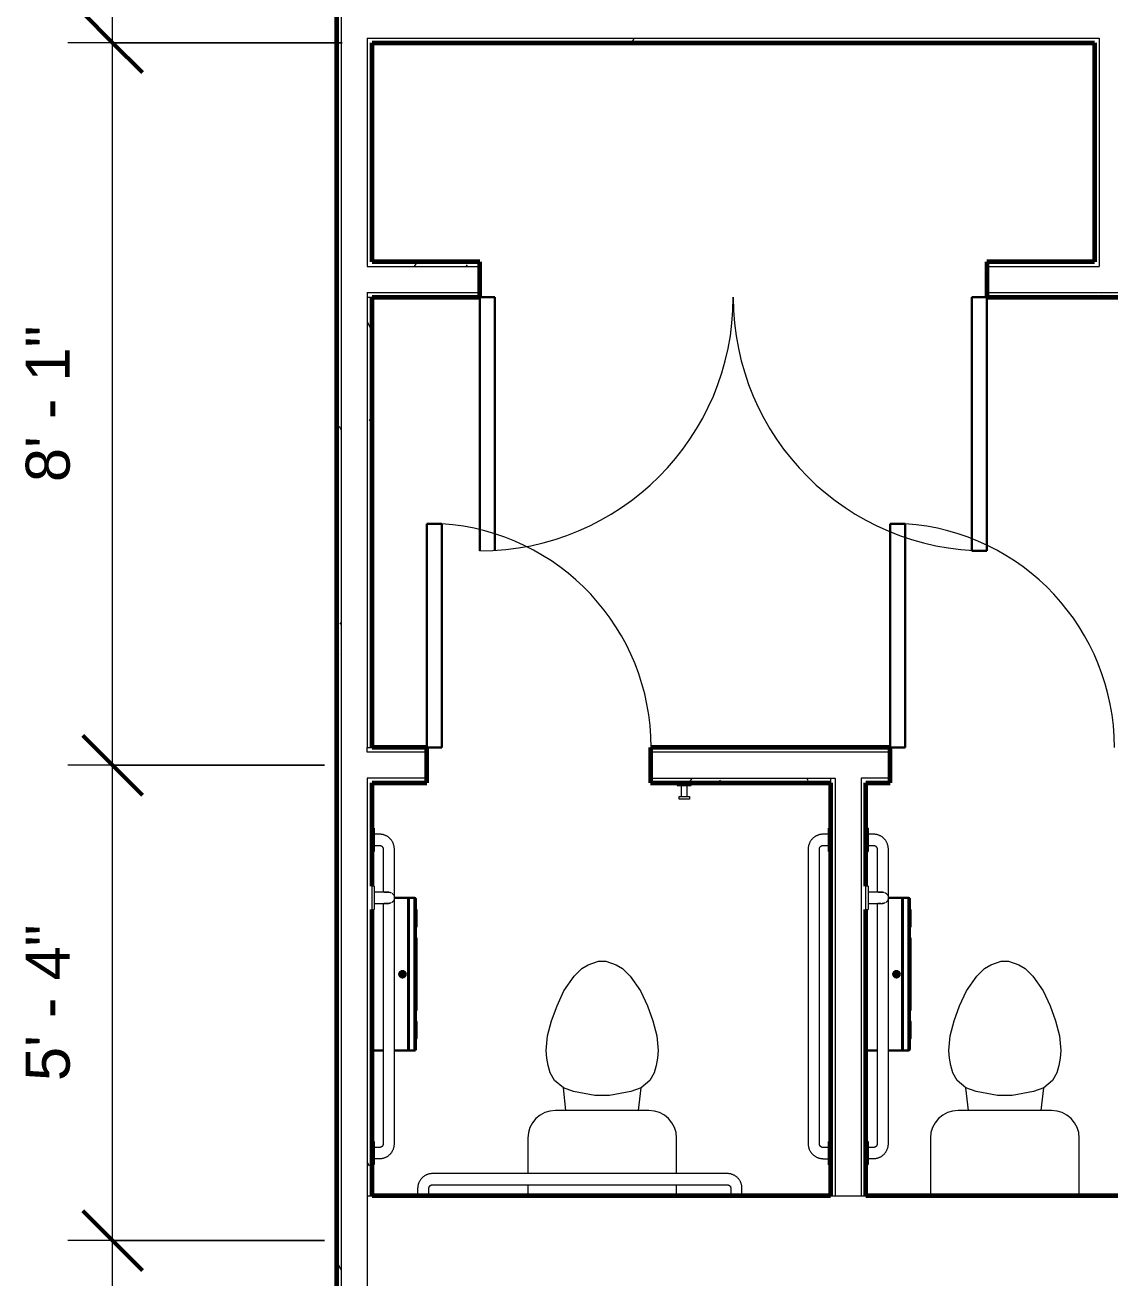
# Model space of a CAD drawing. Header units: inches. Extents: x 126 to 2219, y -1759 to -92.
# Drawn here: x 718.8 to 864.3, y -515.2 to -347.2 of the extents above; entities that cross this region are included whole.
import ezdxf

# ---------------------------------------------------------------- set-up
doc = ezdxf.new("R2010")
doc.units = ezdxf.units.IN
doc.header["$MEASUREMENT"] = 0
for name, color, linetype, lineweight in [('A-ANNO-DIMS', 211, 'Continuous', 9), ('A-ANNO-DIMS-64', 211, 'Continuous', 9), ('A-DETL-THIN', 151, 'Continuous', 9), ('A-DOOR', 31, 'Continuous', 18), ('A-GENM', 13, 'Continuous', 9), ('A-WALL', 113, 'Continuous', 18), ('A-WALL-PATT', 111, 'Continuous', 60), ('I-WALL', 2, 'Continuous', 18), ('P-SANR-FIXT', 6, 'Continuous', 9), ('Q-SPCQ', 91, 'Continuous', 9)]:
    doc.layers.add(name, color=color, linetype=linetype, lineweight=lineweight)
doc.styles.add('Arial', font='arial.ttf', dxfattribs={"height": 5.901198})
doc.dimstyles.new('Linear_-_3_32__Arial_1', dxfattribs={"dimscale": 12, "dimtxt": 6, "dimasz": 0.666667, "dimexe": 0.5, "dimexo": 0.333333, "dimgap": 0.333333, "dimtad": 1, "dimdec": 0, "dimzin": 1, "dimdsep": 46, "dimlunit": 4, "dimtxsty": 'Arial', "dimblk1": 'OBLIQUE', "dimblk2": 'OBLIQUE', "dimsah": 1, "dimcen": 0.09, "dimdle": 0.5, "dimazin": 0, "dimtfac": 1, "dimtdec": 4, "dimtix": 1, "dimtmove": 0, "dimatfit": 3, "dimfxl": 1, "dimtvp": 1, "dimfrac": 2, "dimtolj": 1, "dimtzin": 0, "dimarcsym": 2})
doc.dimstyles.new('Linear_-_3_32__Arial_2', dxfattribs={"dimscale": 12, "dimtxt": 6, "dimasz": 0.666667, "dimexe": 0.5, "dimexo": 0.333333, "dimgap": 0.333333, "dimtad": 1, "dimdec": 0, "dimzin": 1, "dimdsep": 46, "dimlunit": 4, "dimtxsty": 'Arial', "dimblk1": 'OBLIQUE', "dimblk2": 'OBLIQUE', "dimsah": 1, "dimcen": 0.09, "dimdle": 0.5, "dimazin": 0, "dimtfac": 1, "dimtdec": 4, "dimtix": 1, "dimtmove": 0, "dimatfit": 3, "dimfxl": 1, "dimtvp": 1, "dimfrac": 2, "dimtolj": 1, "dimtzin": 0, "dimarcsym": 2})
pattern_1 = [(0, (0, 0), (20.48, 5.12), [0.845, -14.515, 0.845, -14.515, -81.92]), (0, (0, 0), (20.48, 5.12), [-30.72, 0.845, -29.875, 0.845, -14.515, -35.84]), (0, (0, 0), (20.48, 5.12), [-76.8, 0.845, -9.395, 0.845, -24.755]), (120, (7.68, 2.56), (-14.67405, 15.1762), [0.845, -14.515, 0.845, -14.515, -81.92]), (120, (7.68, 2.56), (-14.67405, 15.1762), [-30.72, 0.845, -29.875, 0.845, -14.515, -35.84]), (120, (7.68, 2.56), (-14.67405, 15.1762), [-76.8, 0.845, -9.395, 0.845, -24.755]), (240, (10.24, 12.8), (-5.80595, -20.2962), [0.845, -14.515, 0.845, -14.515, -81.92]), (240, (10.24, 12.8), (-5.80595, -20.2962), [-30.72, 0.845, -29.875, 0.845, -14.515, -35.84]), (240, (10.24, 12.8), (-5.80595, -20.2962), [-76.8, 0.845, -9.395, 0.845, -24.755])]

# ---------------------------------------------------------------- blocks, each defined once
blk = doc.blocks.new('Single-Flush - 30_ x 80_-506743-Floor Plan - Office Annex')
at = {"layer": 'A-DOOR', "lineweight": 30}
for p, q in [((13, -2.375), (13, -32.375)), ((15, -2.375), (13, -2.375)), ((15, -2.375), (15, -32.375)), ((15, -32.375), (13, -32.375))]:
    blk.add_line(p, q, dxfattribs=at)
at = {"layer": 'A-DOOR', "lineweight": 9}
blk.add_arc((15, -2.375), 30.067, 180, 266.18593, dxfattribs=at)
blk = doc.blocks.new('Toilet-Domestic-3D - Toilet-Domestic-3D-653878-Floor Plan - Office Annex')
at = {"layer": 'P-SANR-FIXT'}
for p, q in [((-1.87, 11.5), (-0.5, 12)), ((-0.5, 12), (0.5, 12)), ((0.5, 12), (1.87, 11.5)), ((-3.74, 10), (-2.74, 11)), ((-2.74, 11), (-1.87, 11.5)), ((1.87, 11.5), (2.74, 11)), ((2.74, 11), (3.74, 10)), ((-5.13, 8), (-3.74, 10)), ((3.74, 10), (5.13, 8)), ((-6.06, 6), (-5.13, 8)), ((5.13, 8), (6.06, 6)), ((-6.79, 4), (-6.06, 6)), ((6.06, 6), (6.79, 4)), ((-7.33, 1.99), (-6.79, 4)), ((6.79, 4), (7.33, 1.99)), ((-7.5, 0), (-7.33, 1.99)), ((7.33, 1.99), (7.5, 0)), ((-7.41, -1), (-7.5, 0)), ((-7.24, -2), (-7.41, -1)), ((7.41, -1), (7.24, -2)), ((7.5, 0), (7.41, -1)), ((-6.97, -3), (-7.24, -2)), ((-6.4, -4), (-6.97, -3)), ((6.97, -3), (6.4, -4)), ((7.24, -2), (6.97, -3)), ((-5.21, -5), (-6.4, -4)), ((-3.84, -5.5), (-5.21, -5)), ((-4.86, -8.02), (-5.21, -5)), ((5.21, -5), (3.84, -5.5)), ((4.86, -8.02), (5.21, -5)), ((6.4, -4), (5.21, -5)), ((-1, -6), (-3.84, -5.5)), ((1, -6), (-1, -6)), ((3.84, -5.5), (1, -6)), ((6.25, -8.02), (-6.25, -8.02)), ((-9.98, -11.75), (-9.98, -16.48)), ((9.98, -16.48), (9.98, -11.75)), ((-9.98, -17.98), (-9.98, -19.48)), ((9.98, -19.48), (9.98, -17.98))]:
    blk.add_line(p, q, dxfattribs=at)
for centre, start, end in [((-6.25, -11.75), 90, 180), ((6.25, -11.75), 0, 90)]:
    blk.add_arc(centre, 3.73, start, end, dxfattribs=at)
blk = doc.blocks.new('Toilet-Domestic-3D - Toilet-Domestic-3D-V10-Floor Plan - Office Annex')
at = {"layer": 'P-SANR-FIXT'}
for p, q in [((-1.87, 11.5), (-0.5, 12)), ((-0.5, 12), (0.5, 12)), ((0.5, 12), (1.87, 11.5)), ((-3.74, 10), (-2.74, 11)), ((-2.74, 11), (-1.87, 11.5)), ((1.87, 11.5), (2.74, 11)), ((2.74, 11), (3.74, 10)), ((-5.13, 8), (-3.74, 10)), ((3.74, 10), (5.13, 8)), ((-6.06, 6), (-5.13, 8)), ((5.13, 8), (6.06, 6)), ((-6.79, 4), (-6.06, 6)), ((6.06, 6), (6.79, 4)), ((-7.33, 1.99), (-6.79, 4)), ((6.79, 4), (7.33, 1.99)), ((-7.5, 0), (-7.33, 1.99)), ((7.33, 1.99), (7.5, 0)), ((-7.41, -1), (-7.5, 0)), ((-7.24, -2), (-7.41, -1)), ((7.41, -1), (7.24, -2)), ((7.5, 0), (7.41, -1)), ((-6.97, -3), (-7.24, -2)), ((-6.4, -4), (-6.97, -3)), ((6.97, -3), (6.4, -4)), ((7.24, -2), (6.97, -3)), ((-5.21, -5), (-6.4, -4)), ((-3.84, -5.5), (-5.21, -5)), ((-4.86, -8.02), (-5.21, -5)), ((5.21, -5), (3.84, -5.5)), ((4.86, -8.02), (5.21, -5)), ((6.4, -4), (5.21, -5)), ((-1, -6), (-3.84, -5.5)), ((1, -6), (-1, -6)), ((3.84, -5.5), (1, -6)), ((6.25, -8.02), (-6.25, -8.02)), ((-9.98, -11.75), (-9.98, -19.48)), ((9.98, -19.48), (9.98, -11.75))]:
    blk.add_line(p, q, dxfattribs=at)
for centre, start, end in [((-6.25, -11.75), 90, 180), ((6.25, -11.75), 0, 90)]:
    blk.add_arc(centre, 3.73, start, end, dxfattribs=at)
blk = doc.blocks.new('817_Grab_Bars - 8170-001420-654244-Floor Plan - Office Annex')
at = {"layer": 'Q-SPCQ'}
for p, q in [((765.64, -454.9), (765.36, -454.9)), ((765.64, -454.9), (765.64, -456.46)), ((766.36, -455.71), (765.64, -455.71)), ((765.64, -456.46), (765.64, -458.02)), ((765.36, -458.02), (765.64, -458.02)), ((765.64, -457.21), (766.36, -457.21)), ((766.86, -457.71), (766.86, -463.49)), ((768.36, -497.21), (768.36, -457.71)), ((766.86, -464.98), (766.86, -497.21)), ((765.64, -496.9), (765.36, -496.9)), ((765.64, -496.9), (765.64, -498.46)), ((766.36, -497.71), (765.64, -497.71)), ((765.64, -498.46), (765.64, -500.02)), ((765.36, -500.02), (765.64, -500.02)), ((765.64, -499.21), (766.36, -499.21))]:
    blk.add_line(p, q, dxfattribs=at)
at = {"layer": 'Q-SPCQ', "flags": 128}
for points in [[(768.36, -457.71), (768.36, -457.63), (768.35, -457.55), (768.35, -457.47), (768.33, -457.39), (768.32, -457.31), (768.3, -457.24), (768.28, -457.16), (768.26, -457.08), (768.23, -457.01), (768.2, -456.93), (768.17, -456.86), (768.13, -456.79), (768.1, -456.72), (768.05, -456.65), (768.01, -456.58), (767.96, -456.52), (767.91, -456.45), (767.86, -456.39), (767.81, -456.33), (767.75, -456.28), (767.69, -456.22), (767.63, -456.17), (767.57, -456.12), (767.51, -456.07), (767.44, -456.03), (767.37, -455.99), (767.3, -455.95), (767.23, -455.91), (767.16, -455.88), (767.08, -455.85), (767.01, -455.82), (766.93, -455.79), (766.86, -455.77), (766.78, -455.76), (766.7, -455.74), (766.62, -455.73), (766.54, -455.72), (766.46, -455.71), (766.38, -455.71), (766.36, -455.71)], [(766.36, -457.21), (766.38, -457.21), (766.4, -457.21), (766.42, -457.21), (766.44, -457.22), (766.46, -457.22), (766.48, -457.23), (766.5, -457.23), (766.52, -457.24), (766.54, -457.24), (766.55, -457.25), (766.57, -457.26), (766.59, -457.27), (766.61, -457.28), (766.63, -457.29), (766.64, -457.3), (766.66, -457.31), (766.67, -457.32), (766.69, -457.33), (766.7, -457.35), (766.72, -457.36), (766.73, -457.38), (766.74, -457.39), (766.76, -457.41), (766.77, -457.42), (766.78, -457.44), (766.79, -457.46), (766.8, -457.48), (766.81, -457.49), (766.82, -457.51), (766.83, -457.53), (766.83, -457.55), (766.84, -457.57), (766.84, -457.59), (766.85, -457.61), (766.85, -457.63), (766.86, -457.65), (766.86, -457.67), (766.86, -457.69), (766.86, -457.71), (766.86, -457.71)], [(766.36, -499.21), (766.44, -499.21), (766.52, -499.2), (766.6, -499.2), (766.68, -499.19), (766.76, -499.17), (766.83, -499.15), (766.91, -499.13), (766.99, -499.11), (767.06, -499.08), (767.14, -499.05), (767.21, -499.02), (767.28, -498.98), (767.35, -498.95), (767.42, -498.91), (767.49, -498.86), (767.55, -498.82), (767.62, -498.77), (767.68, -498.71), (767.74, -498.66), (767.79, -498.6), (767.85, -498.55), (767.9, -498.49), (767.95, -498.42), (768, -498.36), (768.04, -498.29), (768.08, -498.22), (768.12, -498.15), (768.16, -498.08), (768.19, -498.01), (768.22, -497.94), (768.25, -497.86), (768.28, -497.78), (768.3, -497.71), (768.32, -497.63), (768.33, -497.55), (768.34, -497.47), (768.35, -497.39), (768.36, -497.31), (768.36, -497.23), (768.36, -497.21)], [(766.86, -497.21), (766.86, -497.23), (766.86, -497.25), (766.86, -497.27), (766.85, -497.29), (766.85, -497.31), (766.85, -497.33), (766.84, -497.35), (766.83, -497.37), (766.83, -497.39), (766.82, -497.41), (766.81, -497.42), (766.8, -497.44), (766.79, -497.46), (766.78, -497.48), (766.77, -497.49), (766.76, -497.51), (766.75, -497.53), (766.74, -497.54), (766.72, -497.56), (766.71, -497.57), (766.69, -497.58), (766.68, -497.6), (766.66, -497.61), (766.65, -497.62), (766.63, -497.63), (766.61, -497.64), (766.6, -497.65), (766.58, -497.66), (766.56, -497.67), (766.54, -497.68), (766.52, -497.68), (766.5, -497.69), (766.48, -497.7), (766.46, -497.7), (766.44, -497.7), (766.42, -497.71), (766.4, -497.71), (766.38, -497.71), (766.36, -497.71), (766.36, -497.71)]]:
    blk.add_lwpolyline(points, dxfattribs=at)
blk = doc.blocks.new('817_Grab_Bars - 8170-001420-V12-Floor Plan - Office Annex')
at = {"layer": 'Q-SPCQ'}
for p, q in [((812.98, -501.21), (773.48, -501.21)), ((770.67, -503.93), (770.67, -504.21)), ((770.67, -503.93), (772.23, -503.93)), ((771.48, -503.21), (771.48, -503.93)), ((772.23, -503.93), (773.8, -503.93)), ((772.98, -503.93), (772.98, -503.21)), ((773.48, -502.71), (812.98, -502.71)), ((773.8, -504.21), (773.8, -503.93)), ((812.67, -503.93), (812.67, -504.21)), ((812.67, -503.93), (814.23, -503.93)), ((813.48, -503.21), (813.48, -503.93)), ((814.23, -503.93), (815.8, -503.93)), ((814.98, -503.93), (814.98, -503.21)), ((815.8, -504.21), (815.8, -503.93))]:
    blk.add_line(p, q, dxfattribs=at)
at = {"layer": 'Q-SPCQ', "flags": 128}
for points in [[(773.48, -501.21), (773.4, -501.21), (773.32, -501.22), (773.25, -501.23), (773.17, -501.24), (773.09, -501.25), (773.01, -501.27), (772.93, -501.29), (772.86, -501.31), (772.78, -501.34), (772.71, -501.37), (772.63, -501.4), (772.56, -501.44), (772.49, -501.48), (772.42, -501.52), (772.36, -501.56), (772.29, -501.61), (772.23, -501.66), (772.17, -501.71), (772.11, -501.76), (772.05, -501.82), (772, -501.88), (771.94, -501.94), (771.89, -502), (771.85, -502.06), (771.8, -502.13), (771.76, -502.2), (771.72, -502.27), (771.68, -502.34), (771.65, -502.41), (771.62, -502.49), (771.59, -502.56), (771.57, -502.64), (771.55, -502.71), (771.53, -502.79), (771.51, -502.87), (771.5, -502.95), (771.49, -503.03), (771.49, -503.11), (771.48, -503.19), (771.48, -503.21)], [(814.98, -503.21), (814.98, -503.13), (814.98, -503.05), (814.97, -502.97), (814.96, -502.89), (814.94, -502.81), (814.93, -502.74), (814.91, -502.66), (814.88, -502.58), (814.86, -502.51), (814.83, -502.43), (814.79, -502.36), (814.76, -502.29), (814.72, -502.22), (814.68, -502.15), (814.64, -502.08), (814.59, -502.02), (814.54, -501.95), (814.49, -501.89), (814.43, -501.83), (814.38, -501.78), (814.32, -501.72), (814.26, -501.67), (814.2, -501.62), (814.13, -501.57), (814.07, -501.53), (814, -501.49), (813.93, -501.45), (813.86, -501.41), (813.78, -501.38), (813.71, -501.35), (813.63, -501.32), (813.56, -501.29), (813.48, -501.27), (813.4, -501.26), (813.32, -501.24), (813.25, -501.23), (813.17, -501.22), (813.09, -501.21), (813.01, -501.21), (812.98, -501.21)], [(772.98, -503.21), (772.98, -503.19), (772.99, -503.17), (772.99, -503.15), (772.99, -503.13), (772.99, -503.11), (773, -503.09), (773, -503.07), (773.01, -503.05), (773.02, -503.03), (773.02, -503.02), (773.03, -503), (773.04, -502.98), (773.05, -502.96), (773.06, -502.95), (773.07, -502.93), (773.08, -502.91), (773.1, -502.9), (773.11, -502.88), (773.12, -502.87), (773.14, -502.85), (773.15, -502.84), (773.17, -502.83), (773.18, -502.81), (773.2, -502.8), (773.21, -502.79), (773.23, -502.78), (773.25, -502.77), (773.27, -502.76), (773.28, -502.75), (773.3, -502.74), (773.32, -502.74), (773.34, -502.73), (773.36, -502.73), (773.38, -502.72), (773.4, -502.72), (773.42, -502.72), (773.44, -502.71), (773.46, -502.71), (773.48, -502.71), (773.48, -502.71)], [(812.98, -502.71), (813, -502.71), (813.02, -502.71), (813.04, -502.71), (813.06, -502.72), (813.08, -502.72), (813.1, -502.73), (813.12, -502.73), (813.14, -502.74), (813.16, -502.74), (813.18, -502.75), (813.2, -502.76), (813.22, -502.77), (813.23, -502.78), (813.25, -502.79), (813.27, -502.8), (813.28, -502.81), (813.3, -502.82), (813.31, -502.83), (813.33, -502.85), (813.34, -502.86), (813.36, -502.88), (813.37, -502.89), (813.38, -502.91), (813.39, -502.92), (813.41, -502.94), (813.42, -502.96), (813.43, -502.98), (813.43, -502.99), (813.44, -503.01), (813.45, -503.03), (813.46, -503.05), (813.46, -503.07), (813.47, -503.09), (813.47, -503.11), (813.48, -503.13), (813.48, -503.15), (813.48, -503.17), (813.48, -503.19), (813.48, -503.21), (813.48, -503.21)]]:
    blk.add_lwpolyline(points, dxfattribs=at)
blk = doc.blocks.new('Dispenser-Toilet_Tissue-Frost_Products_LTD_-Jumbo-169 - Steel-Brushed-Stainless_Steel-V14-Floor Plan - Office Annex')
at = {"layer": 'Q-SPCQ', "lineweight": 30}
for p, q in [((770.2, -464.24), (768.36, -464.24)), ((770.2, -464.24), (770.2, -484.73)), ((770.26, -484.68), (770.26, -464.3)), ((770.29, -464.3), (770.26, -464.3)), ((771.06, -464.24), (770.29, -464.24)), ((770.29, -464.24), (770.29, -464.3)), ((770.29, -464.3), (770.29, -484.68)), ((771.06, -484.73), (771.06, -464.24)), ((771.22, -465.75), (771.22, -464.4)), ((771.22, -483.22), (771.22, -465.75)), ((771.32, -468.08), (771.32, -465.91)), ((771.22, -469.55), (771.22, -468.24)), ((771.32, -479.24), (771.32, -469.73)), ((769.26, -474.44), (769.26, -474.53)), ((769.6, -474.44), (769.26, -474.44)), ((769.26, -474.53), (769.6, -474.53)), ((769.6, -474.53), (769.6, -474.44)), ((771.22, -480.73), (771.22, -479.42)), ((771.32, -483.06), (771.32, -480.89)), ((771.22, -484.58), (771.22, -483.22)), ((765.36, -484.73), (766.86, -484.73)), ((768.36, -484.73), (770.2, -484.73)), ((770.26, -484.68), (770.29, -484.68)), ((770.29, -484.68), (770.29, -484.73)), ((770.29, -484.73), (771.06, -484.73))]:
    blk.add_line(p, q, dxfattribs=at)
for radius in [0.437, 0.357]:
    blk.add_circle((769.44, -474.49), radius, dxfattribs=at)
for centre, radius, start, end in [((770.2, -464.3), 0.06, 0, 90), ((771.06, -464.4), 0.16, 0, 90), ((771.14, -465.91), 0.18, 0, 63.6122), ((771.2, -467.46), 0.118, 10.8116, 82.3569), ((771.17, -467.46), 0.151, 289.6341, 357.321), ((771.17, -467.48), 0.151, 289.6341, 356.8331), ((771.14, -467.49), 0.18, 296.3878, 0), ((771.2, -468.06), 0.119, 10.0401, 81.5195), ((771.17, -468.06), 0.151, 289.6341, 357.321), ((771.17, -468.07), 0.151, 289.6341, 357.321), ((771.14, -468.08), 0.18, 296.3878, 0), ((771.1, -469.73), 0.22, 0, 56.9443), ((771.1, -479.24), 0.22, 303.0557, 0), ((771.14, -480.89), 0.18, 0, 63.6122), ((771.17, -480.9), 0.151, 2.679, 70.3659), ((771.17, -480.91), 0.151, 2.679, 70.3659), ((771.2, -480.91), 0.119, 278.4805, 349.9599), ((771.14, -481.48), 0.18, 0, 63.6084), ((771.17, -481.49), 0.151, 3.1667, 70.3726), ((771.17, -481.51), 0.151, 2.679, 70.3653), ((771.2, -481.51), 0.118, 277.6431, 349.1884), ((771.14, -483.06), 0.18, 296.3878, 0), ((770.2, -484.67), 0.0601, 270, 357.3185), ((771.06, -484.57), 0.16, 270, 359.0019)]:
    blk.add_arc(centre, radius, start, end, dxfattribs=at)
blk = doc.blocks.new('817_Grab_Bars - 8170-001420-V7-Floor Plan - Office Annex')
at = {"layer": 'Q-SPCQ'}
for p, q in [((1749.66, -708.52), (1748.94, -708.52)), ((1749.94, -707.7), (1749.66, -707.7)), ((1749.66, -709.27), (1749.66, -707.7)), ((1746.94, -710.52), (1746.94, -750.02)), ((1748.44, -750.02), (1748.44, -710.52)), ((1748.94, -710.02), (1749.66, -710.02)), ((1749.66, -710.83), (1749.66, -709.27)), ((1749.66, -710.83), (1749.94, -710.83)), ((1749.66, -750.52), (1748.94, -750.52)), ((1749.94, -749.7), (1749.66, -749.7)), ((1749.66, -751.27), (1749.66, -749.7)), ((1748.94, -752.02), (1749.66, -752.02)), ((1749.66, -752.83), (1749.66, -751.27)), ((1749.66, -752.83), (1749.94, -752.83))]:
    blk.add_line(p, q, dxfattribs=at)
at = {"layer": 'Q-SPCQ', "flags": 128}
for points in [[(1748.94, -708.52), (1748.86, -708.52), (1748.78, -708.52), (1748.7, -708.53), (1748.62, -708.54), (1748.54, -708.56), (1748.46, -708.57), (1748.38, -708.59), (1748.31, -708.62), (1748.23, -708.64), (1748.16, -708.67), (1748.08, -708.71), (1748.01, -708.74), (1747.94, -708.78), (1747.87, -708.82), (1747.81, -708.87), (1747.74, -708.91), (1747.68, -708.96), (1747.62, -709.01), (1747.56, -709.07), (1747.5, -709.12), (1747.45, -709.18), (1747.4, -709.24), (1747.35, -709.3), (1747.3, -709.37), (1747.25, -709.44), (1747.21, -709.5), (1747.17, -709.57), (1747.14, -709.64), (1747.1, -709.72), (1747.07, -709.79), (1747.05, -709.87), (1747.02, -709.94), (1747, -710.02), (1746.98, -710.1), (1746.97, -710.18), (1746.95, -710.25), (1746.94, -710.33), (1746.94, -710.41), (1746.94, -710.49), (1746.94, -710.52)], [(1748.44, -710.52), (1748.44, -710.5), (1748.44, -710.48), (1748.44, -710.46), (1748.44, -710.44), (1748.45, -710.42), (1748.45, -710.4), (1748.46, -710.38), (1748.46, -710.36), (1748.47, -710.34), (1748.48, -710.32), (1748.48, -710.3), (1748.49, -710.28), (1748.5, -710.27), (1748.51, -710.25), (1748.52, -710.23), (1748.54, -710.22), (1748.55, -710.2), (1748.56, -710.19), (1748.57, -710.17), (1748.59, -710.16), (1748.6, -710.14), (1748.62, -710.13), (1748.63, -710.12), (1748.65, -710.11), (1748.67, -710.1), (1748.68, -710.08), (1748.7, -710.07), (1748.72, -710.07), (1748.74, -710.06), (1748.76, -710.05), (1748.77, -710.04), (1748.79, -710.04), (1748.81, -710.03), (1748.83, -710.03), (1748.85, -710.02), (1748.87, -710.02), (1748.89, -710.02), (1748.91, -710.02), (1748.93, -710.02), (1748.94, -710.02)], [(1746.94, -750.02), (1746.94, -750.1), (1746.94, -750.18), (1746.95, -750.26), (1746.96, -750.33), (1746.98, -750.41), (1746.99, -750.49), (1747.01, -750.57), (1747.04, -750.64), (1747.06, -750.72), (1747.09, -750.79), (1747.13, -750.87), (1747.16, -750.94), (1747.2, -751.01), (1747.24, -751.08), (1747.29, -751.15), (1747.33, -751.21), (1747.38, -751.27), (1747.43, -751.33), (1747.49, -751.39), (1747.54, -751.45), (1747.6, -751.51), (1747.66, -751.56), (1747.73, -751.61), (1747.79, -751.65), (1747.86, -751.7), (1747.92, -751.74), (1747.99, -751.78), (1748.07, -751.82), (1748.14, -751.85), (1748.21, -751.88), (1748.29, -751.91), (1748.36, -751.93), (1748.44, -751.95), (1748.52, -751.97), (1748.6, -751.99), (1748.68, -752), (1748.76, -752.01), (1748.84, -752.01), (1748.92, -752.02), (1748.94, -752.02)], [(1748.94, -750.52), (1748.92, -750.52), (1748.9, -750.51), (1748.88, -750.51), (1748.86, -750.51), (1748.84, -750.51), (1748.82, -750.5), (1748.8, -750.5), (1748.78, -750.49), (1748.76, -750.48), (1748.74, -750.48), (1748.72, -750.47), (1748.71, -750.46), (1748.69, -750.45), (1748.67, -750.44), (1748.65, -750.43), (1748.64, -750.42), (1748.62, -750.4), (1748.61, -750.39), (1748.59, -750.38), (1748.58, -750.36), (1748.56, -750.35), (1748.55, -750.33), (1748.54, -750.32), (1748.53, -750.3), (1748.52, -750.29), (1748.51, -750.27), (1748.5, -750.25), (1748.49, -750.23), (1748.48, -750.22), (1748.47, -750.2), (1748.46, -750.18), (1748.46, -750.16), (1748.45, -750.14), (1748.45, -750.12), (1748.44, -750.1), (1748.44, -750.08), (1748.44, -750.06), (1748.44, -750.04), (1748.44, -750.02), (1748.44, -750.02)]]:
    blk.add_lwpolyline(points, dxfattribs=at)
blk = doc.blocks.new('817_Grab_Bars - 8170-001420-V18-Floor Plan - Office Annex')
at = {"layer": 'Q-SPCQ'}
for p, q in [((831.89, -454.9), (831.61, -454.9)), ((831.89, -454.9), (831.89, -456.46)), ((832.61, -455.71), (831.89, -455.71)), ((831.89, -456.46), (831.89, -458.02)), ((831.61, -458.02), (831.89, -458.02)), ((831.89, -457.21), (832.61, -457.21)), ((833.11, -457.71), (833.11, -463.49)), ((834.61, -497.21), (834.61, -457.71)), ((833.11, -464.98), (833.11, -497.21)), ((831.89, -496.9), (831.61, -496.9)), ((831.89, -496.9), (831.89, -498.46)), ((832.61, -497.71), (831.89, -497.71)), ((831.89, -498.46), (831.89, -500.02)), ((831.61, -500.02), (831.89, -500.02)), ((831.89, -499.21), (832.61, -499.21))]:
    blk.add_line(p, q, dxfattribs=at)
at = {"layer": 'Q-SPCQ', "flags": 128}
for points in [[(834.61, -457.71), (834.61, -457.63), (834.6, -457.55), (834.6, -457.47), (834.58, -457.39), (834.57, -457.31), (834.55, -457.24), (834.53, -457.16), (834.51, -457.08), (834.48, -457.01), (834.45, -456.93), (834.42, -456.86), (834.38, -456.79), (834.35, -456.72), (834.3, -456.65), (834.26, -456.58), (834.21, -456.52), (834.16, -456.45), (834.11, -456.39), (834.06, -456.33), (834, -456.28), (833.94, -456.22), (833.88, -456.17), (833.82, -456.12), (833.76, -456.07), (833.69, -456.03), (833.62, -455.99), (833.55, -455.95), (833.48, -455.91), (833.41, -455.88), (833.33, -455.85), (833.26, -455.82), (833.18, -455.79), (833.11, -455.77), (833.03, -455.76), (832.95, -455.74), (832.87, -455.73), (832.79, -455.72), (832.71, -455.71), (832.63, -455.71), (832.61, -455.71)], [(832.61, -457.21), (832.63, -457.21), (832.65, -457.21), (832.67, -457.21), (832.69, -457.22), (832.71, -457.22), (832.73, -457.23), (832.75, -457.23), (832.77, -457.24), (832.79, -457.24), (832.8, -457.25), (832.82, -457.26), (832.84, -457.27), (832.86, -457.28), (832.88, -457.29), (832.89, -457.3), (832.91, -457.31), (832.92, -457.32), (832.94, -457.33), (832.95, -457.35), (832.97, -457.36), (832.98, -457.38), (832.99, -457.39), (833.01, -457.41), (833.02, -457.42), (833.03, -457.44), (833.04, -457.46), (833.05, -457.48), (833.06, -457.49), (833.07, -457.51), (833.08, -457.53), (833.08, -457.55), (833.09, -457.57), (833.09, -457.59), (833.1, -457.61), (833.1, -457.63), (833.11, -457.65), (833.11, -457.67), (833.11, -457.69), (833.11, -457.71), (833.11, -457.71)], [(832.61, -499.21), (832.69, -499.21), (832.77, -499.2), (832.85, -499.2), (832.93, -499.19), (833.01, -499.17), (833.08, -499.15), (833.16, -499.13), (833.24, -499.11), (833.31, -499.08), (833.39, -499.05), (833.46, -499.02), (833.53, -498.98), (833.6, -498.95), (833.67, -498.91), (833.74, -498.86), (833.8, -498.82), (833.87, -498.77), (833.93, -498.71), (833.99, -498.66), (834.04, -498.6), (834.1, -498.55), (834.15, -498.49), (834.2, -498.42), (834.25, -498.36), (834.29, -498.29), (834.33, -498.22), (834.37, -498.15), (834.41, -498.08), (834.44, -498.01), (834.47, -497.94), (834.5, -497.86), (834.53, -497.78), (834.55, -497.71), (834.57, -497.63), (834.58, -497.55), (834.59, -497.47), (834.6, -497.39), (834.61, -497.31), (834.61, -497.23), (834.61, -497.21)], [(833.11, -497.21), (833.11, -497.23), (833.11, -497.25), (833.11, -497.27), (833.1, -497.29), (833.1, -497.31), (833.1, -497.33), (833.09, -497.35), (833.08, -497.37), (833.08, -497.39), (833.07, -497.41), (833.06, -497.42), (833.05, -497.44), (833.04, -497.46), (833.03, -497.48), (833.02, -497.49), (833.01, -497.51), (833, -497.53), (832.99, -497.54), (832.97, -497.56), (832.96, -497.57), (832.94, -497.58), (832.93, -497.6), (832.91, -497.61), (832.9, -497.62), (832.88, -497.63), (832.86, -497.64), (832.85, -497.65), (832.83, -497.66), (832.81, -497.67), (832.79, -497.68), (832.77, -497.68), (832.75, -497.69), (832.73, -497.7), (832.71, -497.7), (832.69, -497.7), (832.67, -497.71), (832.65, -497.71), (832.63, -497.71), (832.61, -497.71), (832.61, -497.71)]]:
    blk.add_lwpolyline(points, dxfattribs=at)
blk = doc.blocks.new('Dispenser-Toilet_Tissue-Frost_Products_LTD_-Jumbo-169 - Steel-Brushed-Stainless_Steel-V21-Floor Plan - Office Annex')
at = {"layer": 'Q-SPCQ', "lineweight": 30}
for p, q in [((836.45, -464.24), (834.61, -464.24)), ((836.45, -464.24), (836.45, -484.73)), ((836.51, -484.68), (836.51, -464.3)), ((836.54, -464.3), (836.51, -464.3)), ((837.31, -464.24), (836.54, -464.24)), ((836.54, -464.24), (836.54, -464.3)), ((836.54, -464.3), (836.54, -484.68)), ((837.31, -484.73), (837.31, -464.24)), ((837.47, -465.75), (837.47, -464.4)), ((837.47, -483.22), (837.47, -465.75)), ((837.57, -468.08), (837.57, -465.91)), ((837.47, -469.55), (837.47, -468.24)), ((837.57, -479.24), (837.57, -469.73)), ((835.51, -474.44), (835.51, -474.53)), ((835.85, -474.44), (835.51, -474.44)), ((835.51, -474.53), (835.85, -474.53)), ((835.85, -474.53), (835.85, -474.44)), ((837.47, -480.73), (837.47, -479.42)), ((837.57, -483.06), (837.57, -480.89)), ((837.47, -484.58), (837.47, -483.22)), ((831.61, -484.73), (833.11, -484.73)), ((834.61, -484.73), (836.45, -484.73)), ((836.51, -484.68), (836.54, -484.68)), ((836.54, -484.68), (836.54, -484.73)), ((836.54, -484.73), (837.31, -484.73))]:
    blk.add_line(p, q, dxfattribs=at)
for radius in [0.437, 0.357]:
    blk.add_circle((835.69, -474.49), radius, dxfattribs=at)
for centre, radius, start, end in [((836.45, -464.3), 0.06, 0, 90), ((837.31, -464.4), 0.16, 0, 90), ((837.39, -465.91), 0.18, 0, 63.6122), ((837.45, -467.46), 0.118, 10.8116, 82.3569), ((837.42, -467.46), 0.151, 289.6341, 357.321), ((837.42, -467.48), 0.151, 289.6341, 356.8331), ((837.39, -467.49), 0.18, 296.3878, 0), ((837.45, -468.06), 0.119, 10.0401, 81.5195), ((837.42, -468.06), 0.151, 289.6341, 357.321), ((837.42, -468.07), 0.151, 289.6341, 357.321), ((837.39, -468.08), 0.18, 296.3878, 0), ((837.35, -469.73), 0.22, 0, 56.9443), ((837.35, -479.24), 0.22, 303.0557, 0), ((837.39, -480.89), 0.18, 0, 63.6122), ((837.42, -480.9), 0.151, 2.679, 70.3659), ((837.42, -480.91), 0.151, 2.679, 70.3659), ((837.45, -480.91), 0.119, 278.4805, 349.9599), ((837.39, -481.48), 0.18, 0, 63.6084), ((837.42, -481.49), 0.151, 3.1667, 70.3726), ((837.42, -481.51), 0.151, 2.679, 70.3653), ((837.45, -481.51), 0.118, 277.6431, 349.1884), ((837.39, -483.06), 0.18, 296.3878, 0), ((836.45, -484.67), 0.0601, 270, 357.3185), ((837.31, -484.57), 0.16, 270, 359.0019)]:
    blk.add_arc(centre, radius, start, end, dxfattribs=at)
blk = doc.blocks.new('Robe_hook_5552 - Coat_hook_5552-646782-Floor Plan - Office Annex')
at = {"layer": 'A-GENM'}
for p, q in [((-0.94, 0), (-0.94, -0.35)), ((-0.94, -0.35), (0.94, -0.35)), ((-0.37, -1.81), (-0.37, -0.35)), ((0.38, -1.81), (0.38, -0.35)), ((0.94, -0.35), (0.94, 0)), ((-0.69, -2.16), (-0.69, -1.81)), ((-0.69, -1.81), (0.69, -1.81)), ((0.69, -2.16), (-0.69, -2.16)), ((0.69, -1.81), (0.69, -2.16))]:
    blk.add_line(p, q, dxfattribs=at)
blk = doc.blocks.new('817_Grab_Bars - 8170-001180-658916-Floor Plan - Office Annex')
at = {"layer": 'Q-SPCQ'}
for p, q in [((765.64, -462.67), (765.36, -462.67)), ((765.36, -465.8), (765.36, -462.67)), ((765.64, -462.67), (765.64, -465.8)), ((766.36, -463.48), (765.64, -463.48)), ((765.64, -464.98), (766.36, -464.98)), ((765.36, -465.8), (765.64, -465.8))]:
    blk.add_line(p, q, dxfattribs=at)
at = {"layer": 'Q-SPCQ', "flags": 128}
for points in [[(767.61, -463.48), (767.61, -463.48), (767.61, -463.48), (767.6, -463.48), (767.59, -463.48), (767.58, -463.48), (767.57, -463.48), (767.56, -463.48), (767.55, -463.48), (767.53, -463.48), (767.51, -463.48), (767.49, -463.48), (767.47, -463.48), (767.44, -463.48), (767.42, -463.48), (767.39, -463.48), (767.36, -463.48), (767.33, -463.48), (767.3, -463.48), (767.27, -463.48), (767.23, -463.48), (767.19, -463.48), (767.16, -463.48), (767.12, -463.48), (767.08, -463.48), (767.03, -463.48), (766.99, -463.48), (766.95, -463.48), (766.9, -463.48), (766.86, -463.48), (766.81, -463.48), (766.77, -463.48), (766.72, -463.48), (766.67, -463.48), (766.62, -463.48), (766.57, -463.48), (766.52, -463.48), (766.47, -463.48), (766.42, -463.48), (766.37, -463.48), (766.36, -463.48)], [(766.99, -463.48), (767.02, -463.48), (767.07, -463.48), (767.11, -463.48), (767.15, -463.48), (767.18, -463.48), (767.22, -463.48), (767.26, -463.48), (767.29, -463.48), (767.32, -463.48), (767.35, -463.48), (767.38, -463.48), (767.41, -463.48), (767.44, -463.48), (767.46, -463.48), (767.48, -463.48), (767.51, -463.48), (767.52, -463.48), (767.54, -463.48), (767.56, -463.48), (767.57, -463.48), (767.58, -463.48), (767.59, -463.48), (767.6, -463.48), (767.6, -463.48), (767.61, -463.48), (767.61, -463.48), (767.61, -463.48)], [(767.61, -463.48), (767.64, -463.49), (767.67, -463.49), (767.7, -463.49), (767.73, -463.49), (767.76, -463.5), (767.79, -463.51), (767.82, -463.51), (767.85, -463.52), (767.87, -463.53), (767.9, -463.54), (767.93, -463.56)], [(768.03, -463.62), (768.06, -463.63), (768.08, -463.65), (768.1, -463.67)], [(766.36, -464.98), (766.41, -464.98), (766.46, -464.98), (766.51, -464.98), (766.56, -464.98), (766.61, -464.98), (766.66, -464.98), (766.7, -464.98), (766.75, -464.98), (766.8, -464.98), (766.85, -464.98), (766.89, -464.98), (766.94, -464.98), (766.98, -464.98), (767.02, -464.98), (767.07, -464.98), (767.11, -464.98), (767.15, -464.98), (767.18, -464.98), (767.22, -464.98), (767.26, -464.98), (767.29, -464.98), (767.32, -464.98), (767.35, -464.98), (767.38, -464.98), (767.41, -464.98), (767.44, -464.98), (767.46, -464.98), (767.48, -464.98), (767.51, -464.98), (767.52, -464.98), (767.54, -464.98), (767.56, -464.98), (767.57, -464.98), (767.58, -464.98), (767.59, -464.98), (767.6, -464.98), (767.6, -464.98), (767.61, -464.98), (767.61, -464.98), (767.61, -464.98)], [(767.47, -464.98), (767.44, -464.98), (767.42, -464.98), (767.39, -464.98), (767.36, -464.98), (767.33, -464.98), (767.3, -464.98), (767.27, -464.98), (767.23, -464.98), (767.19, -464.98), (767.16, -464.98), (767.12, -464.98), (767.08, -464.98), (767.03, -464.98), (766.99, -464.98), (766.95, -464.98)], [(767.61, -464.98), (767.61, -464.98), (767.61, -464.98), (767.6, -464.98), (767.59, -464.98), (767.58, -464.98), (767.57, -464.98), (767.56, -464.98), (767.55, -464.98), (767.53, -464.98)], [(767.91, -464.92), (767.88, -464.93), (767.85, -464.94), (767.82, -464.95), (767.8, -464.96), (767.77, -464.97), (767.74, -464.97), (767.71, -464.98), (767.68, -464.98), (767.65, -464.98), (767.62, -464.98), (767.61, -464.98)], [(768.11, -464.79), (768.09, -464.81), (768.06, -464.83), (768.04, -464.85), (768.01, -464.87)], [(768.17, -463.73), (768.19, -463.76), (768.21, -463.78), (768.22, -463.8), (768.24, -463.83)], [(768.23, -464.66), (768.21, -464.68), (768.19, -464.71), (768.17, -464.73)], [(768.32, -464.47), (768.31, -464.5), (768.3, -464.53), (768.29, -464.55), (768.27, -464.58)], [(768.28, -463.91), (768.3, -463.94), (768.31, -463.96), (768.32, -463.99)], [(768.34, -464.08), (768.35, -464.11), (768.35, -464.14), (768.36, -464.17), (768.36, -464.2), (768.36, -464.23)], [(768.36, -464.23), (768.36, -464.26), (768.36, -464.29), (768.35, -464.32), (768.35, -464.35), (768.34, -464.38)]]:
    blk.add_lwpolyline(points, dxfattribs=at)
blk = doc.blocks.new('817_Grab_Bars - 8170-001180-V24-Floor Plan - Office Annex')
at = {"layer": 'Q-SPCQ'}
for p, q in [((831.89, -462.67), (831.61, -462.67)), ((831.61, -465.8), (831.61, -462.67)), ((831.89, -462.67), (831.89, -465.8)), ((832.61, -463.48), (831.89, -463.48)), ((831.89, -464.98), (832.61, -464.98)), ((831.61, -465.8), (831.89, -465.8))]:
    blk.add_line(p, q, dxfattribs=at)
at = {"layer": 'Q-SPCQ', "flags": 128}
for points in [[(833.86, -463.48), (833.86, -463.48), (833.86, -463.48), (833.85, -463.48), (833.84, -463.48), (833.83, -463.48), (833.82, -463.48), (833.81, -463.48), (833.8, -463.48), (833.78, -463.48), (833.76, -463.48), (833.74, -463.48), (833.72, -463.48), (833.69, -463.48), (833.67, -463.48), (833.64, -463.48), (833.61, -463.48), (833.58, -463.48), (833.55, -463.48), (833.52, -463.48), (833.48, -463.48), (833.44, -463.48), (833.41, -463.48), (833.37, -463.48), (833.33, -463.48), (833.28, -463.48), (833.24, -463.48), (833.2, -463.48), (833.15, -463.48), (833.11, -463.48), (833.06, -463.48), (833.02, -463.48), (832.97, -463.48), (832.92, -463.48), (832.87, -463.48), (832.82, -463.48), (832.77, -463.48), (832.72, -463.48), (832.67, -463.48), (832.62, -463.48), (832.61, -463.48)], [(833.24, -463.48), (833.27, -463.48), (833.32, -463.48), (833.36, -463.48), (833.4, -463.48), (833.43, -463.48), (833.47, -463.48), (833.51, -463.48), (833.54, -463.48), (833.57, -463.48), (833.6, -463.48), (833.63, -463.48), (833.66, -463.48), (833.69, -463.48), (833.71, -463.48), (833.73, -463.48), (833.76, -463.48), (833.77, -463.48)], [(833.82, -463.48), (833.83, -463.48), (833.84, -463.48), (833.85, -463.48), (833.85, -463.48), (833.86, -463.48), (833.86, -463.48), (833.86, -463.48)], [(833.86, -463.48), (833.89, -463.49), (833.92, -463.49), (833.95, -463.49), (833.98, -463.49), (834.01, -463.5)], [(834.1, -463.52), (834.12, -463.53), (834.15, -463.54), (834.18, -463.56), (834.21, -463.57)], [(834.26, -463.6), (834.28, -463.62), (834.31, -463.63), (834.33, -463.65), (834.35, -463.67)], [(832.61, -464.98), (832.66, -464.98), (832.71, -464.98), (832.76, -464.98), (832.81, -464.98), (832.86, -464.98), (832.91, -464.98), (832.95, -464.98), (833, -464.98), (833.05, -464.98), (833.1, -464.98), (833.14, -464.98), (833.19, -464.98), (833.23, -464.98), (833.27, -464.98), (833.32, -464.98), (833.36, -464.98), (833.4, -464.98), (833.43, -464.98), (833.47, -464.98), (833.51, -464.98), (833.54, -464.98), (833.57, -464.98), (833.6, -464.98), (833.63, -464.98), (833.66, -464.98), (833.69, -464.98), (833.71, -464.98), (833.73, -464.98), (833.76, -464.98), (833.77, -464.98), (833.79, -464.98), (833.81, -464.98), (833.82, -464.98), (833.83, -464.98), (833.84, -464.98), (833.85, -464.98), (833.85, -464.98), (833.86, -464.98), (833.86, -464.98), (833.86, -464.98)], [(833.59, -464.98), (833.58, -464.98), (833.55, -464.98), (833.52, -464.98), (833.48, -464.98), (833.44, -464.98), (833.41, -464.98), (833.37, -464.98), (833.33, -464.98), (833.28, -464.98), (833.24, -464.98), (833.2, -464.98)], [(833.86, -464.98), (833.86, -464.98), (833.86, -464.98), (833.85, -464.98), (833.84, -464.98), (833.83, -464.98), (833.82, -464.98), (833.81, -464.98), (833.8, -464.98), (833.78, -464.98)], [(834.16, -464.92), (834.13, -464.93), (834.1, -464.94), (834.07, -464.95), (834.05, -464.96), (834.02, -464.97), (833.99, -464.97), (833.96, -464.98), (833.93, -464.98), (833.9, -464.98), (833.87, -464.98), (833.86, -464.98)], [(834.36, -464.79), (834.34, -464.81), (834.31, -464.83), (834.29, -464.85), (834.26, -464.87)], [(834.42, -463.73), (834.44, -463.76), (834.46, -463.78), (834.47, -463.8), (834.49, -463.83)], [(834.48, -464.66), (834.46, -464.68), (834.44, -464.71), (834.42, -464.73)], [(834.52, -463.88), (834.53, -463.91), (834.55, -463.94), (834.56, -463.96), (834.57, -463.99), (834.58, -464.02)], [(834.57, -464.47), (834.56, -464.5), (834.55, -464.53), (834.54, -464.55), (834.52, -464.58)], [(834.59, -464.08), (834.6, -464.11), (834.6, -464.14), (834.61, -464.17), (834.61, -464.2), (834.61, -464.23)], [(834.61, -464.23), (834.61, -464.26), (834.61, -464.29), (834.6, -464.32), (834.6, -464.35), (834.59, -464.38)]]:
    blk.add_lwpolyline(points, dxfattribs=at)
blk = doc.blocks.new('Double-Flush - 68_ x 80_-701900-Floor Plan - Office Annex')
at = {"layer": 'A-DOOR', "lineweight": 30}
for p, q in [((-34, 36.38), (-32, 36.38)), ((-34, 2.38), (-34, 36.38)), ((-32, 2.38), (-32, 36.38)), ((32, 2.38), (32, 36.32)), ((34, 2.38), (34, 36.38)), ((-34, 2.38), (-32, 2.38)), ((34, 2.38), (32, 2.38))]:
    blk.add_line(p, q, dxfattribs=at)
at = {"layer": 'A-DOOR', "lineweight": 9}
for centre, start, end in [((-34, 2.38), 0, 90), ((34, 2.38), 90, 180)]:
    blk.add_arc(centre, 34, start, end, dxfattribs=at)
blk = doc.blocks.new('DIMBLOCK31-Floor Plan - Office Annex')
at = {"layer": 'A-ANNO-DIMS-64', "lineweight": 50}
for p, q in [((730.57, -510.21), (726.57, -506.21)), ((730.57, -510.21), (734.57, -514.21)), ((730.57, -573.96), (726.57, -569.96)), ((730.57, -573.96), (734.57, -577.96))]:
    blk.add_line(p, q, dxfattribs=at)
at = {"layer": 'A-ANNO-DIMS-64'}
for p, q in [((758.98, -510.21), (724.57, -510.21)), ((730.57, -573.96), (730.57, -510.21)), ((730.57, -510.21), (758.98, -510.21)), ((758.98, -573.96), (724.57, -573.96)), ((730.57, -573.96), (758.98, -573.96))]:
    blk.add_line(p, q, dxfattribs=at)
at = {"layer": 'A-ANNO-DIMS-64', "color": 0, "insert": (718.91, -552.56), "char_height": 5.901, "width": 25.1446, "attachment_point": 1, "rotation": 90, "line_spacing_factor": 0.938532, "style": 'Arial'}
blk.add_mtext('5\' - 4"', dxfattribs=at)
blk = doc.blocks.new('_Oblique')
at = {"color": 0, "linetype": 'ByBlock', "lineweight": -2}
blk.add_line((-0.5, -0.5), (0.5, 0.5), dxfattribs=at)
blk = doc.blocks.new('DIMBLOCK32-Floor Plan - Office Annex')
at = {"layer": 'A-ANNO-DIMS-64', "lineweight": 50}
for p, q in [((730.57, -446.46), (726.57, -442.46)), ((730.57, -446.46), (734.57, -450.46)), ((730.57, -510.21), (726.57, -506.21)), ((730.57, -510.21), (734.57, -514.21))]:
    blk.add_line(p, q, dxfattribs=at)
at = {"layer": 'A-ANNO-DIMS-64'}
for p, q in [((758.98, -446.46), (724.57, -446.46)), ((730.57, -510.21), (730.57, -446.46)), ((730.57, -446.46), (758.98, -446.46)), ((758.98, -510.21), (724.57, -510.21)), ((730.57, -510.21), (758.98, -510.21))]:
    blk.add_line(p, q, dxfattribs=at)
at = {"layer": 'A-ANNO-DIMS-64', "color": 0, "insert": (718.91, -488.81), "char_height": 5.901, "width": 25.1446, "attachment_point": 1, "rotation": 90, "line_spacing_factor": 0.938532, "style": 'Arial'}
blk.add_mtext('5\' - 4"', dxfattribs=at)
blk = doc.blocks.new('DIMBLOCK33-Floor Plan - Office Annex')
at = {"layer": 'A-ANNO-DIMS-64'}
for p, q in [((730.57, -446.46), (730.57, -343.59)), ((761.36, -349.59), (724.57, -349.59)), ((730.57, -349.59), (761.36, -349.59)), ((758.98, -446.46), (724.57, -446.46)), ((730.57, -446.46), (758.98, -446.46))]:
    blk.add_line(p, q, dxfattribs=at)
at = {"layer": 'A-ANNO-DIMS-64', "lineweight": 50}
for p, q in [((730.57, -349.59), (726.57, -345.59)), ((730.57, -349.59), (734.57, -353.59)), ((730.57, -446.46), (726.57, -442.46)), ((730.57, -446.46), (734.57, -450.46))]:
    blk.add_line(p, q, dxfattribs=at)
at = {"layer": 'A-ANNO-DIMS-64', "color": 0, "insert": (718.91, -408.5), "char_height": 5.901, "width": 25.1446, "attachment_point": 1, "rotation": 90, "line_spacing_factor": 0.938532, "style": 'Arial'}
blk.add_mtext('8\' - 1"', dxfattribs=at)

msp = doc.modelspace()

# ---------------------------------------------------------------- hatches: boundary and pattern name
at = {"layer": 'A-WALL-PATT', "lineweight": 9}
h = msp.add_hatch(dxfattribs=at)
h.set_pattern_fill('FP_1', color=256, style=0, pattern_type=2)
h.set_pattern_definition(pattern_1)
h.paths.add_polyline_path([(761.23, -688.46), (761.23, -345.46), (760.61, -345.46), (760.61, -688.46)], flags=0)
h = msp.add_hatch(dxfattribs=at)
h.set_pattern_fill('FP_1', color=256, style=0, pattern_type=2)
h.set_pattern_definition(pattern_1)
h.paths.add_polyline_path([(765.36, -349.59), (862.89, -349.59), (862.89, -348.96), (764.73, -348.96), (764.73, -349.59)], flags=0)
h.paths.add_polyline_path([(875.31, -349.59), (1011.23, -349.59), (1011.23, -348.96), (866.39, -348.96), (866.39, -349.59), (867.01, -349.59)], flags=0)
h.paths.add_polyline_path([(1015.36, -349.59), (1030.48, -349.59), (1030.48, -348.96), (1014.73, -348.96), (1014.73, -349.59)], flags=0)
h.paths.add_polyline_path([(1103.21, -349.59), (1114.23, -349.59), (1114.23, -348.96), (1098.48, -348.96), (1098.48, -349.59)], flags=0)
h = msp.add_hatch(dxfattribs=at)
h.set_pattern_fill('FP_1', color=256, style=0, pattern_type=2)
h.set_pattern_definition(pattern_1)
h.paths.add_polyline_path([(764.73, -688.46), (765.36, -688.46), (765.36, -674.96), (764.73, -674.96)], flags=0)
h.paths.add_polyline_path([(764.73, -670.84), (765.36, -670.84), (765.36, -641.46), (764.73, -641.46)], flags=0)
h.paths.add_polyline_path([(764.73, -637.34), (765.36, -637.34), (765.36, -576.34), (764.73, -576.34), (764.73, -586.66)], flags=0)
h.paths.add_polyline_path([(764.73, -572.21), (765.36, -572.21), (765.36, -516.21), (764.73, -516.21), (764.73, -567.21)], flags=0)
h.paths.add_polyline_path([(765.36, -504.21), (765.36, -448.21), (764.73, -448.21), (764.73, -504.21)], flags=0)
h.paths.add_polyline_path([(765.36, -444.09), (765.36, -383.71), (764.73, -383.71), (764.73, -444.09)], flags=0)
h.paths.add_polyline_path([(764.73, -379.59), (765.36, -379.59), (765.36, -349.59), (764.73, -349.59), (764.73, -379.22)], flags=0)
h = msp.add_hatch(dxfattribs=at)
h.set_pattern_fill('FP_1', color=256, style=0, pattern_type=2)
h.set_pattern_definition(pattern_1)
h.paths.add_polyline_path([(847.81, -379.59), (862.26, -379.59), (862.26, -378.96), (847.81, -378.96), (847.81, -379.22)], flags=0)
h.paths.add_polyline_path([(765.36, -379.59), (779.81, -379.59), (779.81, -378.96), (765.36, -378.96), (765.36, -379.22)], flags=0)
h = msp.add_hatch(dxfattribs=at)
h.set_pattern_fill('FP_1', color=256, style=0, pattern_type=2)
h.set_pattern_definition(pattern_1)
h.paths.add_polyline_path([(765.36, -383.71), (779.81, -383.71), (779.81, -383.09), (764.73, -383.09), (764.73, -383.71)], flags=0)
h.paths.add_polyline_path([(862.26, -383.71), (866.39, -383.71), (866.39, -383.09), (847.81, -383.09), (847.81, -383.71)], flags=0)
h = msp.add_hatch(dxfattribs=at)
h.set_pattern_fill('FP_1', color=256, style=0, pattern_type=2)
h.set_pattern_definition(pattern_1)
h.paths.add_polyline_path([(772.73, -444.71), (772.73, -444.09), (764.73, -444.09), (764.73, -444.71), (769.5, -444.71)], flags=0)
h.paths.add_polyline_path([(802.73, -444.71), (834.86, -444.71), (834.86, -444.09), (802.73, -444.09)], flags=0)
h.paths.add_polyline_path([(864.86, -444.71), (876.11, -444.71), (876.11, -444.09), (864.86, -444.09)], flags=0)
h.paths.add_polyline_path([(917.36, -444.71), (917.36, -444.09), (906.11, -444.09), (906.11, -444.71), (916, -444.71)], flags=0)
h.paths.add_polyline_path([(997.4, -444.71), (1000.98, -444.71), (1000.98, -444.09), (988.98, -444.09), (988.98, -444.71), (989.26, -444.71)], flags=0)
h.paths.add_polyline_path([(956.7, -444.71), (958.98, -444.71), (958.98, -444.09), (947.36, -444.09), (947.36, -444.71), (948.56, -444.71)], flags=0)
h.paths.add_polyline_path([(1030.98, -444.71), (1036.98, -444.71), (1036.98, -444.09), (1030.98, -444.09)], flags=0)
h = msp.add_hatch(dxfattribs=at)
h.set_pattern_fill('FP_1', color=256, style=0, pattern_type=2)
h.set_pattern_definition(pattern_1)
h.paths.add_polyline_path([(765.36, -448.84), (772.73, -448.84), (772.73, -448.21), (765.36, -448.21)], flags=0)
h.paths.add_polyline_path([(802.73, -448.84), (826.86, -448.84), (826.86, -448.21), (802.73, -448.21)], flags=0)
h.paths.add_polyline_path([(872.86, -448.84), (876.11, -448.84), (876.11, -448.21), (872.23, -448.21), (872.23, -448.84)], flags=0)
h.paths.add_polyline_path([(867.17, -448.84), (868.11, -448.84), (868.11, -448.21), (864.86, -448.21), (864.86, -448.84)], flags=0)
h.paths.add_polyline_path([(831.61, -448.84), (834.86, -448.84), (834.86, -448.21), (830.98, -448.21), (830.98, -448.84)], flags=0)
h.paths.add_polyline_path([(917.36, -448.84), (917.36, -448.21), (913.48, -448.21), (913.48, -448.84), (916, -448.84)], flags=0)
h.paths.add_polyline_path([(906.11, -448.84), (909.36, -448.84), (909.36, -448.21), (906.11, -448.21)], flags=0)
h.paths.add_polyline_path([(955.36, -448.84), (958.98, -448.84), (958.98, -448.21), (954.73, -448.21), (954.73, -448.84)], flags=0)
h.paths.add_polyline_path([(947.36, -448.84), (950.61, -448.84), (950.61, -448.21), (947.36, -448.21)], flags=0)
h.paths.add_polyline_path([(988.98, -448.84), (992.61, -448.84), (992.61, -448.21), (988.98, -448.21)], flags=0)
h.paths.add_polyline_path([(996.73, -448.84), (1000.98, -448.84), (1000.98, -448.21), (996.73, -448.21)], flags=0)
h.paths.add_polyline_path([(1030.98, -448.84), (1034.61, -448.84), (1034.61, -448.21), (1030.98, -448.21)], flags=0)
h = msp.add_hatch(dxfattribs=at)
h.set_pattern_fill('FP_1', color=256, style=0, pattern_type=2)
h.set_pattern_definition(pattern_1)
h.paths.add_polyline_path([(827.48, -504.21), (827.48, -448.21), (826.86, -448.21), (826.86, -504.21)], flags=0)
h = msp.add_hatch(dxfattribs=at)
h.set_pattern_fill('FP_1', color=256, style=0, pattern_type=2)
h.set_pattern_definition(pattern_1)
h.paths.add_polyline_path([(831.61, -504.21), (831.61, -448.84), (830.98, -448.84), (830.98, -504.21)], flags=0)

# ---------------------------------------------------------------- linework, layer by layer
at = {"layer": 'A-DETL-THIN'}
msp.add_line((862.14, -351.21), (862.14, -378.96), dxfattribs=at)
at = {"layer": 'A-WALL'}
for p, q in [((761.23, -201.46), (761.23, -688.46)), ((764.73, -348.96), (862.89, -348.96)), ((764.73, -348.96), (764.73, -379.59)), ((862.89, -348.96), (862.89, -379.59)), ((764.73, -379.59), (779.81, -379.59)), ((847.81, -379.59), (862.89, -379.59)), ((764.73, -383.09), (764.73, -444.09)), ((764.73, -383.09), (779.81, -383.09)), ((764.73, -383.71), (765.36, -383.71)), ((847.81, -383.09), (866.39, -383.09)), ((764.73, -444.09), (765.36, -444.09)), ((764.73, -444.71), (764.73, -444.09)), ((772.73, -444.71), (764.73, -444.71)), ((834.86, -444.71), (802.73, -444.71)), ((772.73, -448.21), (764.73, -448.21)), ((764.73, -448.21), (764.73, -572.21)), ((802.73, -448.21), (827.48, -448.21)), ((826.86, -448.21), (826.86, -448.84)), ((827.48, -448.21), (827.48, -504.21)), ((834.86, -448.21), (830.98, -448.21)), ((830.98, -448.21), (830.98, -504.21)), ((764.73, -504.21), (765.36, -504.21)), ((826.86, -504.21), (831.61, -504.21))]:
    msp.add_line(p, q, dxfattribs=at)
at = {"layer": 'A-WALL', "lineweight": 60}
for p, q in [((826.86, -504.21), (765.36, -504.21)), ((868.11, -504.21), (831.61, -504.21))]:
    msp.add_line(p, q, dxfattribs=at)
at = {"layer": 'I-WALL', "lineweight": 60}
for p, q in [((760.61, -200.84), (760.61, -688.46)), ((765.36, -349.59), (862.26, -349.59)), ((765.36, -378.96), (765.36, -349.59)), ((862.26, -349.59), (862.26, -378.96)), ((779.81, -378.96), (765.36, -378.96)), ((779.81, -383.71), (779.81, -378.96)), ((862.26, -378.96), (847.81, -378.96)), ((847.81, -378.96), (847.81, -383.71)), ((765.36, -444.09), (765.36, -383.71)), ((765.36, -383.71), (779.81, -383.71)), ((847.81, -383.71), (867.01, -383.71)), ((772.73, -444.09), (765.36, -444.09)), ((772.73, -448.84), (772.73, -444.09)), ((834.86, -444.09), (802.73, -444.09)), ((802.73, -444.09), (802.73, -448.84)), ((834.86, -448.84), (834.86, -444.09)), ((765.36, -448.84), (772.73, -448.84)), ((765.36, -462.67), (765.36, -448.84)), ((802.73, -448.84), (826.86, -448.84)), ((826.86, -448.84), (826.86, -504.21)), ((831.61, -448.84), (834.86, -448.84)), ((831.61, -462.67), (831.61, -448.84)), ((765.36, -504.21), (765.36, -465.8)), ((831.61, -504.21), (831.61, -465.8))]:
    msp.add_line(p, q, dxfattribs=at)

# ---------------------------------------------------------------- block references
at = {"layer": 'A-DOOR', "rotation": 180}
for name, p in [('Double-Flush - 68_ x 80_-701900-Floor Plan - Office Annex', (813.81, -381.34)), ('Single-Flush - 30_ x 80_-506743-Floor Plan - Office Annex', (787.73, -446.46)), ('Single-Flush - 30_ x 80_-506743-Floor Plan - Office Annex', (849.86, -446.46))]:
    msp.add_blockref(name, p, dxfattribs=at)
at = {"layer": 'A-GENM'}
msp.add_blockref('Robe_hook_5552 - Coat_hook_5552-646782-Floor Plan - Office Annex', (807.23, -448.84), dxfattribs=at)
at = {"layer": 'P-SANR-FIXT'}
for name, p in [('Toilet-Domestic-3D - Toilet-Domestic-3D-653878-Floor Plan - Office Annex', (796.23, -484.73)), ('Toilet-Domestic-3D - Toilet-Domestic-3D-V10-Floor Plan - Office Annex', (850.23, -484.73))]:
    msp.add_blockref(name, p, dxfattribs=at)
at = {"layer": 'Q-SPCQ'}
for name, p in [('817_Grab_Bars - 8170-001420-654244-Floor Plan - Office Annex', (0, 0)), ('817_Grab_Bars - 8170-001420-V7-Floor Plan - Office Annex', (-923.08, 252.8)), ('817_Grab_Bars - 8170-001420-V18-Floor Plan - Office Annex', (0, 0)), ('817_Grab_Bars - 8170-001180-658916-Floor Plan - Office Annex', (0, 0)), ('817_Grab_Bars - 8170-001180-V24-Floor Plan - Office Annex', (0, 0)), ('Dispenser-Toilet_Tissue-Frost_Products_LTD_-Jumbo-169 - Steel-Brushed-Stainless_Steel-V14-Floor Plan - Office Annex', (0, 0)), ('Dispenser-Toilet_Tissue-Frost_Products_LTD_-Jumbo-169 - Steel-Brushed-Stainless_Steel-V21-Floor Plan - Office Annex', (0, 0)), ('817_Grab_Bars - 8170-001420-V12-Floor Plan - Office Annex', (0, 0))]:
    msp.add_blockref(name, p, dxfattribs=at)

# ---------------------------------------------------------------- dimensions: what is measured, and where the dimension line sits
at = {"layer": 'A-ANNO-DIMS'}
for base, p1, p2, dimstyle, override, picture, middle in [((730.57, -349.59), (762.98, -446.46), (765.36, -349.59), 'Linear_-_3_32__Arial_2', {"dimpost": '<>', "dimfxl": 96.904109}, 'DIMBLOCK33-Floor Plan - Office Annex', (723.56, -398.02)), ((730.57, -446.46), (762.98, -510.21), (762.98, -446.46), 'Linear_-_3_32__Arial_1', {"dimpost": '<>', "dimfxl": 63.75}, 'DIMBLOCK32-Floor Plan - Office Annex', (723.57, -478.34)), ((730.57, -510.21), (762.98, -573.96), (762.98, -510.21), 'Linear_-_3_32__Arial_1', {"dimpost": '<>', "dimfxl": 63.75}, 'DIMBLOCK31-Floor Plan - Office Annex', (723.57, -542.09))]:
    dim = msp.add_linear_dim(base=base, p1=p1, p2=p2, angle=90, dimstyle=dimstyle, override=override, dxfattribs=at)
    dim.commit()
    dim.dimension.update_dxf_attribs({"geometry": picture, "text_midpoint": middle})

doc.saveas('drawing.dxf')
